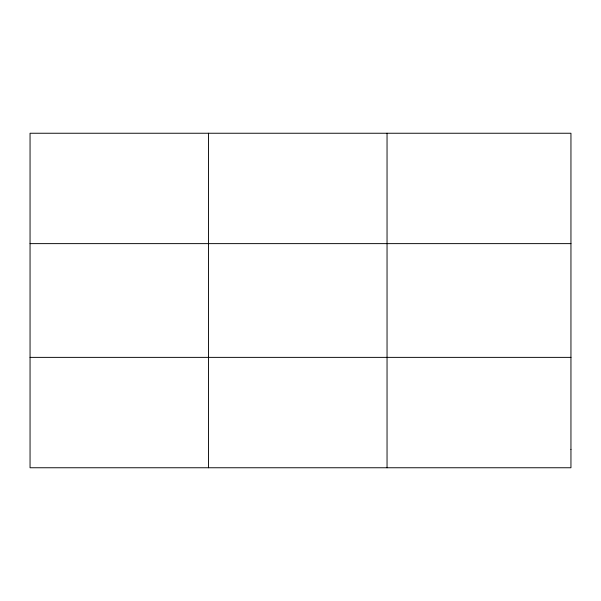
<?xml version="1.0" encoding="UTF-8"?>
<svg xmlns="http://www.w3.org/2000/svg" width="601" height="601" viewBox="0 0 601 601"><rect width="100%" height="100%" fill="white"/><g stroke="black" fill="none" stroke-linecap="round" stroke-linejoin="round"><path stroke-width="0.9" d="M208.547 133.242L208.547 467.758M387.044 133.242L387.044 467.758M30.05 243.63L570.95 243.63M30.05 357.37L570.95 357.37M570.95 449.36L570.95 467.758L30.05 467.758L30.05 133.242L570.95 133.242L570.95 449.36"/></g></svg>
